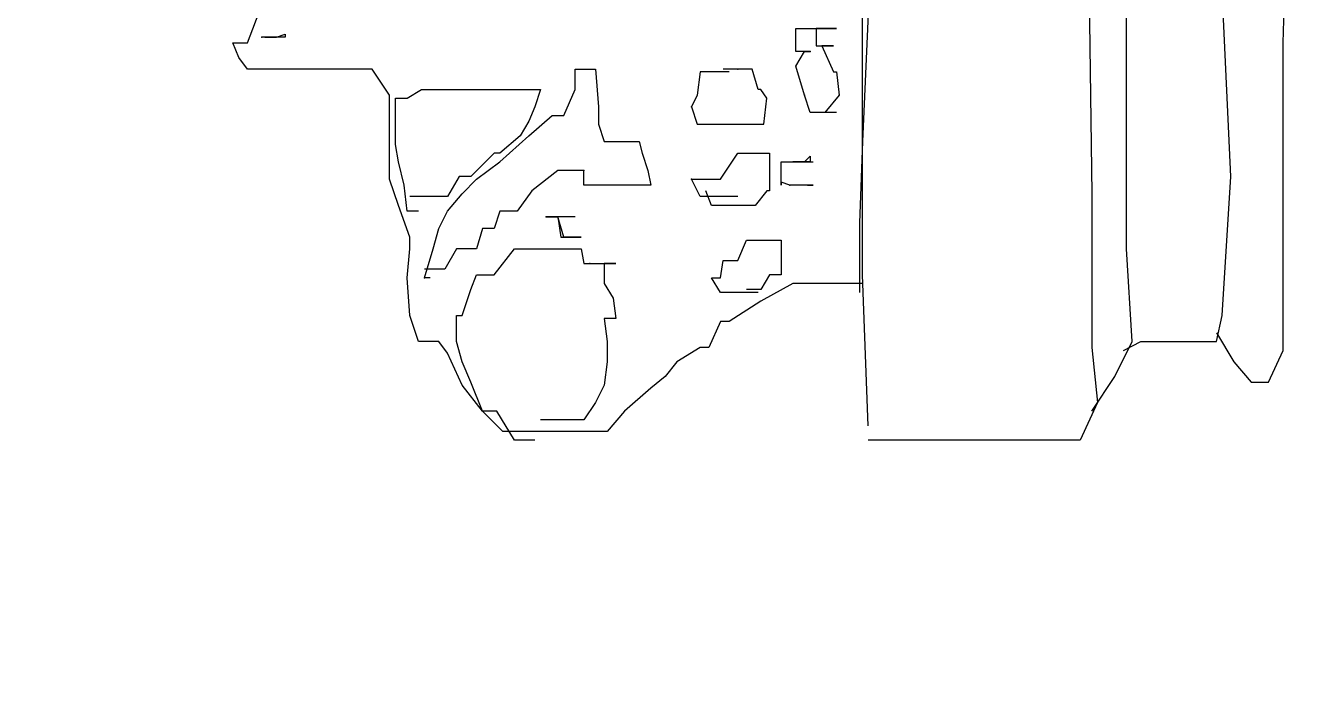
# Model space of a CAD drawing. Extents: x 735054 to 735644, y 4350981 to 4352008.
# Drawn here: x 735082.185 to 735086.59, y 4351830.972 to 4351833.22 of the extents above; entities that cross this region are included whole.
import ezdxf

# ---------------------------------------------------------------- set-up
doc = ezdxf.new("R2010")
doc.units = 0
doc.layers.get('0').update_dxf_attribs({"linetype": 'CONTINUOUS'})

msp = doc.modelspace()

# ---------------------------------------------------------------- linework, layer by layer
at = {"color": 0, "linetype": 'CONTINUOUS'}
for p, q in [((735085.98, 4351833.19), (735085.98, 4351833.81)), ((735085.98, 4351833.19), (735085.98, 4351833.81)), ((735085.07, 4351832.36), (735085.07, 4351833.57)), ((735085.07, 4351832.36), (735085.07, 4351833.57)), ((735086.52, 4351833.16), (735086.53, 4351833.5)), ((735086.52, 4351833.16), (735086.53, 4351833.5)), ((735085.85, 4351833.38), (735085.86, 4351832.64)), ((735085.85, 4351833.38), (735085.86, 4351832.64)), ((735086.34, 4351832.7), (735086.31, 4351833.35)), ((735086.34, 4351832.7), (735086.31, 4351833.35)), ((735082.95, 4351833.16), (735083, 4351833.29)), ((735082.95, 4351833.16), (735083, 4351833.29)), ((735085.09, 4351833.26), (735085.07, 4351832.82)), ((735085.09, 4351833.26), (735085.07, 4351832.82)), ((735084.84, 4351833.13), (735084.84, 4351833.21)), ((735084.84, 4351833.21), (735084.87, 4351833.21)), ((735084.84, 4351833.13), (735084.84, 4351833.21)), ((735084.84, 4351833.21), (735084.87, 4351833.21)), ((735084.87, 4351833.21), (735084.89, 4351833.21)), ((735084.87, 4351833.21), (735084.89, 4351833.21)), ((735084.89, 4351833.21), (735084.91, 4351833.21)), ((735084.89, 4351833.21), (735084.91, 4351833.21)), ((735084.91, 4351833.21), (735084.95, 4351833.21)), ((735084.93, 4351833.21), (735084.91, 4351833.21)), ((735084.91, 4351833.21), (735084.91, 4351833.15)), ((735084.91, 4351833.21), (735084.95, 4351833.21)), ((735084.93, 4351833.21), (735084.91, 4351833.21)), ((735084.91, 4351833.21), (735084.91, 4351833.15)), ((735084.95, 4351833.21), (735084.93, 4351833.21)), ((735084.95, 4351833.21), (735084.93, 4351833.21)), ((735084.95, 4351833.21), (735084.98, 4351833.21)), ((735084.98, 4351833.21), (735084.95, 4351833.21)), ((735084.95, 4351833.21), (735084.98, 4351833.21)), ((735084.98, 4351833.21), (735084.95, 4351833.21)), ((735082.92, 4351833.11), (735082.9, 4351833.16)), ((735082.9, 4351833.16), (735082.92, 4351833.16)), ((735082.92, 4351833.11), (735082.9, 4351833.16)), ((735082.9, 4351833.16), (735082.92, 4351833.16)), ((735082.92, 4351833.16), (735082.95, 4351833.16)), ((735082.92, 4351833.16), (735082.95, 4351833.16)), ((735083.02, 4351833.18), (735083, 4351833.18)), ((735083.02, 4351833.18), (735083, 4351833.18)), ((735083.01, 4351833.18), (735083.02, 4351833.18)), ((735083.01, 4351833.18), (735083.02, 4351833.18)), ((735083.02, 4351833.18), (735083.03, 4351833.18)), ((735083.04, 4351833.18), (735083.02, 4351833.18)), ((735083.02, 4351833.18), (735083.03, 4351833.18)), ((735083.04, 4351833.18), (735083.02, 4351833.18)), ((735083.03, 4351833.18), (735083.05, 4351833.18)), ((735083.03, 4351833.18), (735083.05, 4351833.18)), ((735083.08, 4351833.18), (735083.04, 4351833.18)), ((735083.08, 4351833.18), (735083.04, 4351833.18)), ((735083.05, 4351833.18), (735083.08, 4351833.19)), ((735083.05, 4351833.18), (735083.08, 4351833.19)), ((735083.08, 4351833.19), (735083.08, 4351833.18)), ((735083.08, 4351833.19), (735083.08, 4351833.18)), ((735084.91, 4351833.15), (735084.94, 4351833.15)), ((735084.91, 4351833.15), (735084.94, 4351833.15)), ((735084.93, 4351833.15), (735084.97, 4351833.06)), ((735084.94, 4351833.15), (735084.93, 4351833.15)), ((735084.93, 4351833.15), (735084.97, 4351833.06)), ((735084.94, 4351833.15), (735084.93, 4351833.15)), ((735084.94, 4351833.15), (735084.97, 4351833.15)), ((735084.97, 4351833.15), (735084.94, 4351833.15)), ((735084.94, 4351833.15), (735084.97, 4351833.15)), ((735084.97, 4351833.15), (735084.94, 4351833.15)), ((735085.98, 4351832.45), (735085.98, 4351833.19)), ((735085.98, 4351832.45), (735085.98, 4351833.19)), ((735086.52, 4351832.7), (735086.52, 4351833.16)), ((735086.52, 4351832.7), (735086.52, 4351833.16)), ((735082.95, 4351833.07), (735082.92, 4351833.11)), ((735082.95, 4351833.07), (735082.92, 4351833.11)), ((735084.84, 4351833.08), (735084.87, 4351833.13)), ((735084.87, 4351833.13), (735084.84, 4351833.13)), ((735084.84, 4351833.08), (735084.87, 4351833.13)), ((735084.87, 4351833.13), (735084.84, 4351833.13)), ((735084.87, 4351833.13), (735084.89, 4351833.13)), ((735084.89, 4351833.13), (735084.87, 4351833.13)), ((735084.87, 4351833.13), (735084.89, 4351833.13)), ((735084.89, 4351833.13), (735084.87, 4351833.13)), ((735083.01, 4351833.07), (735082.95, 4351833.07)), ((735083.01, 4351833.07), (735082.95, 4351833.07)), ((735083.03, 4351833.07), (735083.01, 4351833.07)), ((735083.03, 4351833.07), (735083.01, 4351833.07)), ((735083.09, 4351833.07), (735083.03, 4351833.07)), ((735083.09, 4351833.07), (735083.03, 4351833.07)), ((735083.13, 4351833.07), (735083.09, 4351833.07)), ((735083.13, 4351833.07), (735083.09, 4351833.07)), ((735083.19, 4351833.07), (735083.13, 4351833.07)), ((735083.19, 4351833.07), (735083.13, 4351833.07)), ((735083.26, 4351833.07), (735083.19, 4351833.07)), ((735083.26, 4351833.07), (735083.19, 4351833.07)), ((735083.28, 4351833.07), (735083.26, 4351833.07)), ((735083.28, 4351833.07), (735083.26, 4351833.07)), ((735083.3, 4351833.07), (735083.28, 4351833.07)), ((735083.3, 4351833.07), (735083.28, 4351833.07)), ((735083.38, 4351833.07), (735083.3, 4351833.07)), ((735083.38, 4351833.07), (735083.3, 4351833.07)), ((735083.44, 4351832.98), (735083.38, 4351833.07)), ((735083.44, 4351832.98), (735083.38, 4351833.07)), ((735084.08, 4351833), (735084.08, 4351833.07)), ((735084.08, 4351833.07), (735084.1, 4351833.07)), ((735084.08, 4351833), (735084.08, 4351833.07)), ((735084.08, 4351833.07), (735084.1, 4351833.07)), ((735084.1, 4351833.07), (735084.14, 4351833.07)), ((735084.1, 4351833.07), (735084.14, 4351833.07)), ((735084.14, 4351833.07), (735084.15, 4351833.07)), ((735084.14, 4351833.07), (735084.15, 4351833.07)), ((735084.15, 4351833.07), (735084.16, 4351832.94)), ((735084.15, 4351833.07), (735084.16, 4351832.94)), ((735084.51, 4351833.06), (735084.5, 4351832.98)), ((735084.51, 4351833.06), (735084.5, 4351832.98)), ((735084.55, 4351833.06), (735084.51, 4351833.06)), ((735084.55, 4351833.06), (735084.51, 4351833.06)), ((735084.61, 4351833.06), (735084.55, 4351833.06)), ((735084.61, 4351833.06), (735084.55, 4351833.06)), ((735084.61, 4351833.07), (735084.59, 4351833.07)), ((735084.61, 4351833.07), (735084.59, 4351833.07)), ((735084.64, 4351833.07), (735084.61, 4351833.07)), ((735084.64, 4351833.07), (735084.61, 4351833.07)), ((735084.69, 4351833.07), (735084.64, 4351833.07)), ((735084.69, 4351833.07), (735084.64, 4351833.07)), ((735084.71, 4351833), (735084.69, 4351833.07)), ((735084.71, 4351833), (735084.69, 4351833.07)), ((735084.87, 4351832.98), (735084.84, 4351833.08)), ((735084.87, 4351832.98), (735084.84, 4351833.08)), ((735084.97, 4351833.06), (735084.98, 4351833.06)), ((735084.97, 4351833.06), (735084.98, 4351833.06)), ((735084.98, 4351833.06), (735084.99, 4351832.98)), ((735084.98, 4351833.06), (735084.99, 4351832.98)), ((735083.44, 4351832.92), (735083.44, 4351832.98)), ((735083.44, 4351832.92), (735083.44, 4351832.98)), ((735083.5, 4351832.97), (735083.55, 4351833)), ((735083.5, 4351832.97), (735083.55, 4351833)), ((735083.55, 4351833), (735083.65, 4351833)), ((735083.55, 4351833), (735083.65, 4351833)), ((735083.65, 4351833), (735083.74, 4351833)), ((735083.65, 4351833), (735083.74, 4351833)), ((735083.74, 4351833), (735083.76, 4351833)), ((735083.74, 4351833), (735083.76, 4351833)), ((735083.76, 4351833), (735083.82, 4351833)), ((735083.76, 4351833), (735083.82, 4351833)), ((735083.82, 4351833), (735083.9, 4351833)), ((735083.82, 4351833), (735083.9, 4351833)), ((735083.9, 4351833), (735083.94, 4351833)), ((735083.9, 4351833), (735083.94, 4351833)), ((735083.94, 4351833), (735083.96, 4351833)), ((735083.96, 4351833), (735083.94, 4351832.94)), ((735083.94, 4351833), (735083.96, 4351833)), ((735083.96, 4351833), (735083.94, 4351832.94)), ((735084.04, 4351832.91), (735084.08, 4351833)), ((735084.04, 4351832.91), (735084.08, 4351833)), ((735084.5, 4351832.98), (735084.48, 4351832.94)), ((735084.5, 4351832.98), (735084.48, 4351832.94)), ((735084.72, 4351833), (735084.71, 4351833)), ((735084.72, 4351833), (735084.71, 4351833)), ((735084.74, 4351832.97), (735084.72, 4351833)), ((735084.74, 4351832.97), (735084.72, 4351833)), ((735084.89, 4351832.92), (735084.87, 4351832.98)), ((735084.89, 4351832.92), (735084.87, 4351832.98)), ((735084.99, 4351832.98), (735084.94, 4351832.92)), ((735084.99, 4351832.98), (735084.94, 4351832.92)), ((735083.46, 4351832.89), (735083.46, 4351832.97)), ((735083.46, 4351832.97), (735083.5, 4351832.97)), ((735083.46, 4351832.89), (735083.46, 4351832.97)), ((735083.46, 4351832.97), (735083.5, 4351832.97)), ((735083.94, 4351832.94), (735083.92, 4351832.89)), ((735083.94, 4351832.94), (735083.92, 4351832.89)), ((735084.16, 4351832.94), (735084.16, 4351832.88)), ((735084.16, 4351832.94), (735084.16, 4351832.88)), ((735084.48, 4351832.94), (735084.5, 4351832.88)), ((735084.48, 4351832.94), (735084.5, 4351832.88)), ((735084.73, 4351832.88), (735084.74, 4351832.97)), ((735084.73, 4351832.88), (735084.74, 4351832.97)), ((735083.44, 4351832.87), (735083.44, 4351832.92)), ((735083.44, 4351832.87), (735083.44, 4351832.92)), ((735083.46, 4351832.81), (735083.46, 4351832.89)), ((735083.46, 4351832.81), (735083.46, 4351832.89)), ((735083.92, 4351832.89), (735083.89, 4351832.84)), ((735083.92, 4351832.89), (735083.89, 4351832.84)), ((735083.92, 4351832.84), (735084, 4351832.91)), ((735083.92, 4351832.84), (735084, 4351832.91)), ((735084, 4351832.91), (735084.04, 4351832.91)), ((735084, 4351832.91), (735084.04, 4351832.91)), ((735084.92, 4351832.92), (735084.89, 4351832.92)), ((735084.91, 4351832.92), (735084.89, 4351832.92)), ((735084.92, 4351832.92), (735084.89, 4351832.92)), ((735084.91, 4351832.92), (735084.89, 4351832.92)), ((735084.94, 4351832.92), (735084.91, 4351832.92)), ((735084.94, 4351832.92), (735084.91, 4351832.92)), ((735084.98, 4351832.92), (735084.92, 4351832.92)), ((735084.98, 4351832.92), (735084.92, 4351832.92)), ((735083.44, 4351832.75), (735083.44, 4351832.87)), ((735083.44, 4351832.75), (735083.44, 4351832.87)), ((735083.89, 4351832.84), (735083.82, 4351832.78)), ((735083.82, 4351832.75), (735083.92, 4351832.84)), ((735083.89, 4351832.84), (735083.82, 4351832.78)), ((735083.82, 4351832.75), (735083.92, 4351832.84)), ((735084.16, 4351832.88), (735084.18, 4351832.82)), ((735084.16, 4351832.88), (735084.18, 4351832.82)), ((735084.5, 4351832.88), (735084.51, 4351832.88)), ((735084.5, 4351832.88), (735084.51, 4351832.88)), ((735084.51, 4351832.88), (735084.54, 4351832.88)), ((735084.51, 4351832.88), (735084.54, 4351832.88)), ((735084.54, 4351832.88), (735084.58, 4351832.88)), ((735084.54, 4351832.88), (735084.58, 4351832.88)), ((735084.58, 4351832.88), (735084.62, 4351832.88)), ((735084.58, 4351832.88), (735084.62, 4351832.88)), ((735084.62, 4351832.88), (735084.64, 4351832.88)), ((735084.62, 4351832.88), (735084.64, 4351832.88)), ((735084.64, 4351832.88), (735084.7, 4351832.88)), ((735084.64, 4351832.88), (735084.7, 4351832.88)), ((735084.7, 4351832.88), (735084.72, 4351832.88)), ((735084.7, 4351832.88), (735084.72, 4351832.88)), ((735084.72, 4351832.88), (735084.73, 4351832.88)), ((735084.72, 4351832.88), (735084.73, 4351832.88)), ((735083.47, 4351832.75), (735083.46, 4351832.81)), ((735083.47, 4351832.75), (735083.46, 4351832.81)), ((735084.18, 4351832.82), (735084.2, 4351832.82)), ((735084.18, 4351832.82), (735084.2, 4351832.82)), ((735084.2, 4351832.82), (735084.25, 4351832.82)), ((735084.2, 4351832.82), (735084.25, 4351832.82)), ((735084.25, 4351832.82), (735084.3, 4351832.82)), ((735084.25, 4351832.82), (735084.3, 4351832.82)), ((735084.3, 4351832.82), (735084.31, 4351832.78)), ((735084.3, 4351832.82), (735084.31, 4351832.78)), ((735085.07, 4351832.82), (735085.06, 4351832.54)), ((735085.07, 4351832.82), (735085.06, 4351832.54)), ((735083.8, 4351832.78), (735083.72, 4351832.7)), ((735083.8, 4351832.78), (735083.72, 4351832.7)), ((735083.82, 4351832.78), (735083.8, 4351832.78)), ((735083.82, 4351832.78), (735083.8, 4351832.78)), ((735084.31, 4351832.78), (735084.33, 4351832.72)), ((735084.31, 4351832.78), (735084.33, 4351832.72)), ((735084.58, 4351832.69), (735084.64, 4351832.78)), ((735084.58, 4351832.69), (735084.64, 4351832.78)), ((735084.64, 4351832.78), (735084.67, 4351832.78)), ((735084.64, 4351832.78), (735084.67, 4351832.78)), ((735084.67, 4351832.78), (735084.72, 4351832.78)), ((735084.67, 4351832.78), (735084.72, 4351832.78)), ((735084.72, 4351832.78), (735084.73, 4351832.78)), ((735084.72, 4351832.78), (735084.73, 4351832.78)), ((735084.73, 4351832.78), (735084.74, 4351832.78)), ((735084.73, 4351832.78), (735084.74, 4351832.78)), ((735084.74, 4351832.78), (735084.75, 4351832.78)), ((735084.74, 4351832.78), (735084.75, 4351832.78)), ((735084.75, 4351832.78), (735084.75, 4351832.65)), ((735084.75, 4351832.78), (735084.75, 4351832.65)), ((735084.87, 4351832.75), (735084.89, 4351832.77)), ((735084.87, 4351832.75), (735084.89, 4351832.77)), ((735084.89, 4351832.77), (735084.89, 4351832.75)), ((735084.89, 4351832.77), (735084.89, 4351832.75)), ((735083.44, 4351832.69), (735083.44, 4351832.75)), ((735083.44, 4351832.69), (735083.44, 4351832.75)), ((735083.49, 4351832.67), (735083.47, 4351832.75)), ((735083.49, 4351832.67), (735083.47, 4351832.75)), ((735083.74, 4351832.69), (735083.82, 4351832.75)), ((735083.74, 4351832.69), (735083.82, 4351832.75)), ((735084.02, 4351832.72), (735083.93, 4351832.65)), ((735084.02, 4351832.72), (735083.93, 4351832.65)), ((735084.09, 4351832.72), (735084.02, 4351832.72)), ((735084.09, 4351832.72), (735084.02, 4351832.72)), ((735084.11, 4351832.72), (735084.09, 4351832.72)), ((735084.11, 4351832.72), (735084.09, 4351832.72)), ((735084.11, 4351832.67), (735084.11, 4351832.72)), ((735084.11, 4351832.67), (735084.11, 4351832.72)), ((735084.33, 4351832.72), (735084.34, 4351832.67)), ((735084.33, 4351832.72), (735084.34, 4351832.67)), ((735084.79, 4351832.67), (735084.79, 4351832.75)), ((735084.79, 4351832.75), (735084.81, 4351832.75)), ((735084.79, 4351832.67), (735084.79, 4351832.75)), ((735084.79, 4351832.75), (735084.81, 4351832.75)), ((735084.81, 4351832.75), (735084.82, 4351832.75)), ((735084.81, 4351832.75), (735084.82, 4351832.75)), ((735084.82, 4351832.75), (735084.83, 4351832.75)), ((735084.82, 4351832.75), (735084.83, 4351832.75)), ((735084.83, 4351832.75), (735084.87, 4351832.75)), ((735084.84, 4351832.75), (735084.83, 4351832.75)), ((735084.83, 4351832.75), (735084.88, 4351832.75)), ((735084.83, 4351832.75), (735084.87, 4351832.75)), ((735084.84, 4351832.75), (735084.83, 4351832.75)), ((735084.83, 4351832.75), (735084.88, 4351832.75)), ((735084.87, 4351832.75), (735084.84, 4351832.75)), ((735084.87, 4351832.75), (735084.84, 4351832.75)), ((735084.88, 4351832.75), (735084.87, 4351832.75)), ((735084.88, 4351832.75), (735084.87, 4351832.75)), ((735084.89, 4351832.75), (735084.88, 4351832.75)), ((735084.88, 4351832.75), (735084.9, 4351832.75)), ((735084.89, 4351832.75), (735084.88, 4351832.75)), ((735084.88, 4351832.75), (735084.9, 4351832.75)), ((735083.47, 4351832.6), (735083.44, 4351832.69)), ((735083.47, 4351832.6), (735083.44, 4351832.69)), ((735083.5, 4351832.58), (735083.49, 4351832.67)), ((735083.5, 4351832.58), (735083.49, 4351832.67)), ((735083.68, 4351832.7), (735083.64, 4351832.63)), ((735083.68, 4351832.7), (735083.64, 4351832.63)), ((735083.72, 4351832.7), (735083.68, 4351832.7)), ((735083.72, 4351832.7), (735083.68, 4351832.7)), ((735083.69, 4351832.64), (735083.74, 4351832.69)), ((735083.69, 4351832.64), (735083.74, 4351832.69)), ((735084.13, 4351832.67), (735084.11, 4351832.67)), ((735084.13, 4351832.67), (735084.11, 4351832.67)), ((735084.16, 4351832.67), (735084.13, 4351832.67)), ((735084.16, 4351832.67), (735084.13, 4351832.67)), ((735084.22, 4351832.67), (735084.16, 4351832.67)), ((735084.22, 4351832.67), (735084.16, 4351832.67)), ((735084.28, 4351832.67), (735084.22, 4351832.67)), ((735084.28, 4351832.67), (735084.22, 4351832.67)), ((735084.33, 4351832.67), (735084.28, 4351832.67)), ((735084.33, 4351832.67), (735084.28, 4351832.67)), ((735084.34, 4351832.67), (735084.33, 4351832.67)), ((735084.34, 4351832.67), (735084.33, 4351832.67)), ((735084.51, 4351832.63), (735084.48, 4351832.69)), ((735084.48, 4351832.69), (735084.51, 4351832.69)), ((735084.51, 4351832.63), (735084.48, 4351832.69)), ((735084.48, 4351832.69), (735084.51, 4351832.69)), ((735084.51, 4351832.69), (735084.58, 4351832.69)), ((735084.51, 4351832.69), (735084.58, 4351832.69)), ((735084.82, 4351832.67), (735084.79, 4351832.68)), ((735084.79, 4351832.68), (735084.79, 4351832.67)), ((735084.82, 4351832.67), (735084.79, 4351832.68)), ((735084.79, 4351832.68), (735084.79, 4351832.67)), ((735084.84, 4351832.67), (735084.82, 4351832.67)), ((735084.84, 4351832.67), (735084.82, 4351832.67)), ((735084.89, 4351832.67), (735084.84, 4351832.67)), ((735084.89, 4351832.67), (735084.84, 4351832.67)), ((735084.88, 4351832.67), (735084.9, 4351832.67)), ((735084.88, 4351832.67), (735084.9, 4351832.67)), ((735084.9, 4351832.67), (735084.89, 4351832.67)), ((735084.9, 4351832.67), (735084.89, 4351832.67)), ((735086.31, 4351832.22), (735086.34, 4351832.7)), ((735086.31, 4351832.22), (735086.34, 4351832.7)), ((735086.52, 4351832.27), (735086.52, 4351832.7)), ((735086.52, 4351832.27), (735086.52, 4351832.7)), ((735083.53, 4351832.63), (735083.51, 4351832.63)), ((735083.53, 4351832.63), (735083.51, 4351832.63)), ((735083.58, 4351832.63), (735083.53, 4351832.63)), ((735083.58, 4351832.63), (735083.53, 4351832.63)), ((735083.61, 4351832.63), (735083.58, 4351832.63)), ((735083.61, 4351832.63), (735083.58, 4351832.63)), ((735083.64, 4351832.63), (735083.61, 4351832.63)), ((735083.64, 4351832.63), (735083.61, 4351832.63)), ((735083.64, 4351832.58), (735083.69, 4351832.64)), ((735083.64, 4351832.58), (735083.69, 4351832.64)), ((735083.93, 4351832.65), (735083.88, 4351832.58)), ((735083.93, 4351832.65), (735083.88, 4351832.58)), ((735084.58, 4351832.63), (735084.51, 4351832.63)), ((735084.58, 4351832.63), (735084.51, 4351832.63)), ((735084.55, 4351832.6), (735084.53, 4351832.65)), ((735084.55, 4351832.6), (735084.53, 4351832.65)), ((735084.64, 4351832.63), (735084.58, 4351832.63)), ((735084.64, 4351832.63), (735084.58, 4351832.63)), ((735084.74, 4351832.65), (735084.7, 4351832.6)), ((735084.74, 4351832.65), (735084.7, 4351832.6)), ((735084.75, 4351832.65), (735084.74, 4351832.65)), ((735084.75, 4351832.65), (735084.74, 4351832.65)), ((735085.86, 4351832.64), (735085.86, 4351832.11)), ((735085.86, 4351832.64), (735085.86, 4351832.11)), ((735083.51, 4351832.49), (735083.47, 4351832.6)), ((735083.51, 4351832.49), (735083.47, 4351832.6)), ((735083.54, 4351832.58), (735083.5, 4351832.58)), ((735083.54, 4351832.58), (735083.5, 4351832.58)), ((735083.61, 4351832.52), (735083.64, 4351832.58)), ((735083.61, 4351832.52), (735083.64, 4351832.58)), ((735083.82, 4351832.58), (735083.8, 4351832.52)), ((735083.82, 4351832.58), (735083.8, 4351832.52)), ((735083.88, 4351832.58), (735083.82, 4351832.58)), ((735083.88, 4351832.58), (735083.82, 4351832.58)), ((735084.61, 4351832.6), (735084.55, 4351832.6)), ((735084.61, 4351832.6), (735084.55, 4351832.6)), ((735084.64, 4351832.6), (735084.61, 4351832.6)), ((735084.64, 4351832.6), (735084.61, 4351832.6)), ((735084.7, 4351832.6), (735084.64, 4351832.6)), ((735084.7, 4351832.6), (735084.64, 4351832.6)), ((735084, 4351832.56), (735083.98, 4351832.56)), ((735083.98, 4351832.56), (735084, 4351832.56)), ((735084, 4351832.56), (735083.98, 4351832.56)), ((735083.98, 4351832.56), (735084, 4351832.56)), ((735084.03, 4351832.56), (735084, 4351832.56)), ((735084, 4351832.56), (735084.02, 4351832.56)), ((735084.03, 4351832.56), (735084, 4351832.56)), ((735084, 4351832.56), (735084.02, 4351832.56)), ((735084.02, 4351832.56), (735084.03, 4351832.49)), ((735084.04, 4351832.49), (735084.02, 4351832.56)), ((735084.02, 4351832.56), (735084.03, 4351832.49)), ((735084.04, 4351832.49), (735084.02, 4351832.56)), ((735084.08, 4351832.56), (735084.03, 4351832.56)), ((735084.08, 4351832.56), (735084.03, 4351832.56)), ((735085.06, 4351832.54), (735085.06, 4351832.3)), ((735085.06, 4351832.54), (735085.06, 4351832.3)), ((735083.51, 4351832.45), (735083.51, 4351832.49)), ((735083.51, 4351832.45), (735083.51, 4351832.49)), ((735083.59, 4351832.45), (735083.61, 4351832.52)), ((735083.59, 4351832.45), (735083.61, 4351832.52)), ((735083.76, 4351832.52), (735083.74, 4351832.45)), ((735083.76, 4351832.52), (735083.74, 4351832.45)), ((735083.8, 4351832.52), (735083.76, 4351832.52)), ((735083.8, 4351832.52), (735083.76, 4351832.52)), ((735084.03, 4351832.49), (735084.08, 4351832.49)), ((735084.03, 4351832.49), (735084.08, 4351832.49)), ((735084.08, 4351832.49), (735084.04, 4351832.49)), ((735084.08, 4351832.49), (735084.04, 4351832.49)), ((735084.08, 4351832.49), (735084.1, 4351832.49)), ((735084.1, 4351832.49), (735084.08, 4351832.49)), ((735084.08, 4351832.49), (735084.1, 4351832.49)), ((735084.1, 4351832.49), (735084.08, 4351832.49)), ((735083.5, 4351832.35), (735083.51, 4351832.45)), ((735083.5, 4351832.35), (735083.51, 4351832.45)), ((735083.56, 4351832.35), (735083.59, 4351832.45)), ((735083.56, 4351832.35), (735083.59, 4351832.45)), ((735083.67, 4351832.45), (735083.63, 4351832.38)), ((735083.67, 4351832.45), (735083.63, 4351832.38)), ((735083.72, 4351832.45), (735083.67, 4351832.45)), ((735083.72, 4351832.45), (735083.67, 4351832.45)), ((735083.74, 4351832.45), (735083.72, 4351832.45)), ((735083.74, 4351832.45), (735083.72, 4351832.45)), ((735083.8, 4351832.36), (735083.87, 4351832.45)), ((735083.8, 4351832.36), (735083.87, 4351832.45)), ((735083.87, 4351832.45), (735083.92, 4351832.45)), ((735083.87, 4351832.45), (735083.92, 4351832.45)), ((735083.92, 4351832.45), (735084, 4351832.45)), ((735083.92, 4351832.45), (735084, 4351832.45)), ((735084, 4351832.45), (735084.02, 4351832.45)), ((735084, 4351832.45), (735084.02, 4351832.45)), ((735084.02, 4351832.45), (735084.08, 4351832.45)), ((735084.02, 4351832.45), (735084.08, 4351832.45)), ((735084.08, 4351832.45), (735084.1, 4351832.45)), ((735084.08, 4351832.45), (735084.1, 4351832.45)), ((735084.1, 4351832.45), (735084.11, 4351832.4)), ((735084.1, 4351832.45), (735084.11, 4351832.4)), ((735084.64, 4351832.41), (735084.67, 4351832.48)), ((735084.64, 4351832.41), (735084.67, 4351832.48)), ((735084.67, 4351832.48), (735084.7, 4351832.48)), ((735084.67, 4351832.48), (735084.7, 4351832.48)), ((735084.7, 4351832.48), (735084.73, 4351832.48)), ((735084.7, 4351832.48), (735084.73, 4351832.48)), ((735084.73, 4351832.48), (735084.78, 4351832.48)), ((735084.73, 4351832.48), (735084.78, 4351832.48)), ((735084.78, 4351832.48), (735084.79, 4351832.48)), ((735084.78, 4351832.48), (735084.79, 4351832.48)), ((735084.79, 4351832.48), (735084.79, 4351832.41)), ((735084.79, 4351832.48), (735084.79, 4351832.41)), ((735086, 4351832.13), (735085.98, 4351832.45)), ((735086, 4351832.13), (735085.98, 4351832.45)), ((735084.11, 4351832.4), (735084.13, 4351832.4)), ((735084.11, 4351832.4), (735084.13, 4351832.4)), ((735084.13, 4351832.4), (735084.16, 4351832.4)), ((735084.13, 4351832.4), (735084.16, 4351832.4)), ((735084.16, 4351832.4), (735084.2, 4351832.4)), ((735084.16, 4351832.4), (735084.2, 4351832.4)), ((735084.21, 4351832.4), (735084.18, 4351832.4)), ((735084.18, 4351832.4), (735084.18, 4351832.33)), ((735084.21, 4351832.4), (735084.18, 4351832.4)), ((735084.18, 4351832.4), (735084.18, 4351832.33)), ((735084.2, 4351832.4), (735084.22, 4351832.4)), ((735084.2, 4351832.4), (735084.22, 4351832.4)), ((735084.22, 4351832.4), (735084.21, 4351832.4)), ((735084.22, 4351832.4), (735084.21, 4351832.4)), ((735084.58, 4351832.35), (735084.59, 4351832.41)), ((735084.58, 4351832.35), (735084.59, 4351832.41)), ((735084.59, 4351832.41), (735084.64, 4351832.41)), ((735084.59, 4351832.41), (735084.64, 4351832.41)), ((735084.79, 4351832.41), (735084.79, 4351832.36)), ((735084.79, 4351832.41), (735084.79, 4351832.36)), ((735083.6, 4351832.38), (735083.56, 4351832.38)), ((735083.6, 4351832.38), (735083.56, 4351832.38)), ((735083.63, 4351832.38), (735083.6, 4351832.38)), ((735083.63, 4351832.38), (735083.6, 4351832.38)), ((735083.72, 4351832.31), (735083.74, 4351832.36)), ((735083.72, 4351832.31), (735083.74, 4351832.36)), ((735083.74, 4351832.36), (735083.8, 4351832.36)), ((735083.74, 4351832.36), (735083.8, 4351832.36)), ((735084.75, 4351832.36), (735084.72, 4351832.31)), ((735084.75, 4351832.36), (735084.72, 4351832.31)), ((735084.79, 4351832.36), (735084.75, 4351832.36)), ((735084.79, 4351832.36), (735084.75, 4351832.36)), ((735085.09, 4351831.84), (735085.07, 4351832.36)), ((735085.09, 4351831.84), (735085.07, 4351832.36)), ((735083.51, 4351832.22), (735083.5, 4351832.35)), ((735083.51, 4351832.22), (735083.5, 4351832.35)), ((735083.58, 4351832.35), (735083.56, 4351832.35)), ((735083.58, 4351832.35), (735083.56, 4351832.35)), ((735084.18, 4351832.33), (735084.21, 4351832.28)), ((735084.18, 4351832.33), (735084.21, 4351832.28)), ((735084.58, 4351832.3), (735084.55, 4351832.35)), ((735084.55, 4351832.35), (735084.58, 4351832.35)), ((735084.58, 4351832.3), (735084.55, 4351832.35)), ((735084.55, 4351832.35), (735084.58, 4351832.35)), ((735084.83, 4351832.33), (735084.72, 4351832.27)), ((735084.83, 4351832.33), (735084.72, 4351832.27)), ((735084.9, 4351832.33), (735084.83, 4351832.33)), ((735084.9, 4351832.33), (735084.83, 4351832.33)), ((735084.97, 4351832.33), (735084.9, 4351832.33)), ((735084.97, 4351832.33), (735084.9, 4351832.33)), ((735084.98, 4351832.33), (735084.97, 4351832.33)), ((735084.98, 4351832.33), (735084.97, 4351832.33)), ((735085.02, 4351832.33), (735084.98, 4351832.33)), ((735085.02, 4351832.33), (735084.98, 4351832.33)), ((735085.07, 4351832.33), (735085.02, 4351832.33)), ((735085.07, 4351832.33), (735085.02, 4351832.33)), ((735083.69, 4351832.22), (735083.72, 4351832.31)), ((735083.69, 4351832.22), (735083.72, 4351832.31)), ((735084.21, 4351832.28), (735084.22, 4351832.21)), ((735084.21, 4351832.28), (735084.22, 4351832.21)), ((735084.62, 4351832.3), (735084.58, 4351832.3)), ((735084.62, 4351832.3), (735084.58, 4351832.3)), ((735084.72, 4351832.27), (735084.61, 4351832.2)), ((735084.72, 4351832.27), (735084.61, 4351832.2)), ((735084.64, 4351832.3), (735084.62, 4351832.3)), ((735084.64, 4351832.3), (735084.62, 4351832.3)), ((735084.71, 4351832.3), (735084.64, 4351832.3)), ((735084.71, 4351832.3), (735084.64, 4351832.3)), ((735084.72, 4351832.31), (735084.67, 4351832.31)), ((735084.72, 4351832.31), (735084.67, 4351832.31)), ((735086.52, 4351832.1), (735086.52, 4351832.27)), ((735086.52, 4351832.1), (735086.52, 4351832.27)), ((735083.54, 4351832.13), (735083.51, 4351832.22)), ((735083.54, 4351832.13), (735083.51, 4351832.22)), ((735083.67, 4351832.13), (735083.67, 4351832.22)), ((735083.67, 4351832.22), (735083.69, 4351832.22)), ((735083.67, 4351832.13), (735083.67, 4351832.22)), ((735083.67, 4351832.22), (735083.69, 4351832.22)), ((735084.22, 4351832.21), (735084.18, 4351832.21)), ((735084.18, 4351832.21), (735084.19, 4351832.13)), ((735084.22, 4351832.21), (735084.18, 4351832.21)), ((735084.18, 4351832.21), (735084.19, 4351832.13)), ((735084.58, 4351832.2), (735084.54, 4351832.11)), ((735084.58, 4351832.2), (735084.54, 4351832.11)), ((735084.61, 4351832.2), (735084.58, 4351832.2)), ((735084.61, 4351832.2), (735084.58, 4351832.2)), ((735086.29, 4351832.13), (735086.31, 4351832.22)), ((735086.29, 4351832.13), (735086.31, 4351832.22)), ((735086.29, 4351832.16), (735086.35, 4351832.06)), ((735086.29, 4351832.16), (735086.35, 4351832.06)), ((735083.56, 4351832.13), (735083.54, 4351832.13)), ((735083.56, 4351832.13), (735083.54, 4351832.13)), ((735083.61, 4351832.13), (735083.56, 4351832.13)), ((735083.61, 4351832.13), (735083.56, 4351832.13)), ((735083.64, 4351832.09), (735083.61, 4351832.13)), ((735083.64, 4351832.09), (735083.61, 4351832.13)), ((735083.69, 4351832.06), (735083.67, 4351832.13)), ((735083.69, 4351832.06), (735083.67, 4351832.13)), ((735084.19, 4351832.13), (735084.19, 4351832.06)), ((735084.19, 4351832.13), (735084.19, 4351832.06)), ((735084.51, 4351832.11), (735084.43, 4351832.06)), ((735084.51, 4351832.11), (735084.43, 4351832.06)), ((735084.54, 4351832.11), (735084.51, 4351832.11)), ((735084.54, 4351832.11), (735084.51, 4351832.11)), ((735085.86, 4351832.11), (735085.88, 4351831.92)), ((735085.86, 4351832.11), (735085.88, 4351831.92)), ((735085.94, 4351832.01), (735086, 4351832.13)), ((735085.94, 4351832.01), (735086, 4351832.13)), ((735085.97, 4351832.1), (735086.03, 4351832.13)), ((735085.97, 4351832.1), (735086.03, 4351832.13)), ((735086.03, 4351832.13), (735086.13, 4351832.13)), ((735086.03, 4351832.13), (735086.13, 4351832.13)), ((735086.13, 4351832.13), (735086.26, 4351832.13)), ((735086.13, 4351832.13), (735086.26, 4351832.13)), ((735086.26, 4351832.13), (735086.29, 4351832.13)), ((735086.26, 4351832.13), (735086.29, 4351832.13)), ((735086.47, 4351831.99), (735086.52, 4351832.1)), ((735086.47, 4351831.99), (735086.52, 4351832.1)), ((735083.69, 4351831.98), (735083.64, 4351832.09)), ((735083.69, 4351831.98), (735083.64, 4351832.09)), ((735083.72, 4351831.99), (735083.69, 4351832.06)), ((735083.72, 4351831.99), (735083.69, 4351832.06)), ((735084.19, 4351832.06), (735084.18, 4351831.98)), ((735084.19, 4351832.06), (735084.18, 4351831.98)), ((735084.43, 4351832.06), (735084.39, 4351832.01)), ((735084.43, 4351832.06), (735084.39, 4351832.01)), ((735086.35, 4351832.06), (735086.41, 4351831.99)), ((735086.35, 4351832.06), (735086.41, 4351831.99)), ((735084.39, 4351832.01), (735084.34, 4351831.97)), ((735084.39, 4351832.01), (735084.34, 4351831.97)), ((735085.86, 4351831.89), (735085.94, 4351832.01)), ((735085.86, 4351831.89), (735085.94, 4351832.01)), ((735083.76, 4351831.89), (735083.69, 4351831.98)), ((735083.76, 4351831.89), (735083.69, 4351831.98)), ((735083.76, 4351831.89), (735083.72, 4351831.99)), ((735083.76, 4351831.89), (735083.72, 4351831.99)), ((735084.18, 4351831.98), (735084.15, 4351831.92)), ((735084.18, 4351831.98), (735084.15, 4351831.92)), ((735084.34, 4351831.97), (735084.25, 4351831.89)), ((735084.34, 4351831.97), (735084.25, 4351831.89)), ((735086.41, 4351831.99), (735086.47, 4351831.99)), ((735086.41, 4351831.99), (735086.47, 4351831.99)), ((735084.15, 4351831.92), (735084.11, 4351831.86)), ((735084.15, 4351831.92), (735084.11, 4351831.86)), ((735085.88, 4351831.92), (735085.82, 4351831.79)), ((735085.88, 4351831.92), (735085.82, 4351831.79)), ((735083.81, 4351831.89), (735083.76, 4351831.89)), ((735083.83, 4351831.82), (735083.76, 4351831.89)), ((735083.81, 4351831.89), (735083.76, 4351831.89)), ((735083.83, 4351831.82), (735083.76, 4351831.89)), ((735083.87, 4351831.79), (735083.81, 4351831.89)), ((735083.87, 4351831.79), (735083.81, 4351831.89)), ((735084.25, 4351831.89), (735084.19, 4351831.82)), ((735084.25, 4351831.89), (735084.19, 4351831.82)), ((735084.02, 4351831.86), (735083.96, 4351831.86)), ((735084.02, 4351831.86), (735083.96, 4351831.86)), ((735084.08, 4351831.86), (735084.02, 4351831.86)), ((735084.08, 4351831.86), (735084.02, 4351831.86)), ((735084.11, 4351831.86), (735084.08, 4351831.86)), ((735084.11, 4351831.86), (735084.08, 4351831.86)), ((735083.91, 4351831.82), (735083.83, 4351831.82)), ((735083.91, 4351831.82), (735083.83, 4351831.82)), ((735083.94, 4351831.79), (735083.87, 4351831.79)), ((735083.94, 4351831.79), (735083.87, 4351831.79)), ((735084, 4351831.82), (735083.91, 4351831.82)), ((735084, 4351831.82), (735083.91, 4351831.82)), ((735084.08, 4351831.82), (735084, 4351831.82)), ((735084.08, 4351831.82), (735084, 4351831.82)), ((735084.19, 4351831.82), (735084.08, 4351831.82)), ((735084.19, 4351831.82), (735084.08, 4351831.82)), ((735085.19, 4351831.79), (735085.09, 4351831.79)), ((735085.19, 4351831.79), (735085.09, 4351831.79)), ((735085.54, 4351831.79), (735085.19, 4351831.79)), ((735085.54, 4351831.79), (735085.19, 4351831.79)), ((735085.82, 4351831.79), (735085.54, 4351831.79)), ((735085.82, 4351831.79), (735085.54, 4351831.79))]:
    msp.add_line(p, q, dxfattribs=at)
for p in [(735083, 4351833.18), (735083, 4351833.18), (735084.89, 4351833.13), (735084.89, 4351833.13), (735084.64, 4351833.07), (735084.64, 4351833.07), (735084.87, 4351832.98), (735084.87, 4351832.98), (735084.99, 4351832.98), (735084.99, 4351832.98), (735084.48, 4351832.94), (735084.48, 4351832.94), (735084.11, 4351832.72), (735084.11, 4351832.72), (735084.48, 4351832.69), (735084.48, 4351832.69), (735084.82, 4351832.67), (735084.82, 4351832.67), (735083.98, 4351832.56), (735083.98, 4351832.56), (735084.13, 4351832.4), (735084.13, 4351832.4), (735083.56, 4351832.35), (735083.56, 4351832.35)]:
    msp.add_point(p, dxfattribs=at)

# ---------------------------------------------------------------- meshes
mesh = msp.add_polyface(dxfattribs=at)
corners = [(735362.5, 4350981), (735054.5, 4352007.5), (735644, 4350981), (735644, 4352007.5), (735054.5, 4350981)]
mesh.append_faces([[corners[k] for k in face] for face in [(0, 1, 4), (1, 0, 2, 3)]], dxfattribs={"vtx0": -1, "color": 0})
mesh = msp.add_polyface(dxfattribs=at)
corners = [(735345.58, 4351821), (735345.58, 4352001.5), (735064.5, 4352001.5), (735064.5, 4351821)]
mesh.append_faces([[corners[k] for k in face] for face in [(0, 1, 2, 3)]], dxfattribs={"color": 0})

doc.saveas('drawing.dxf')
